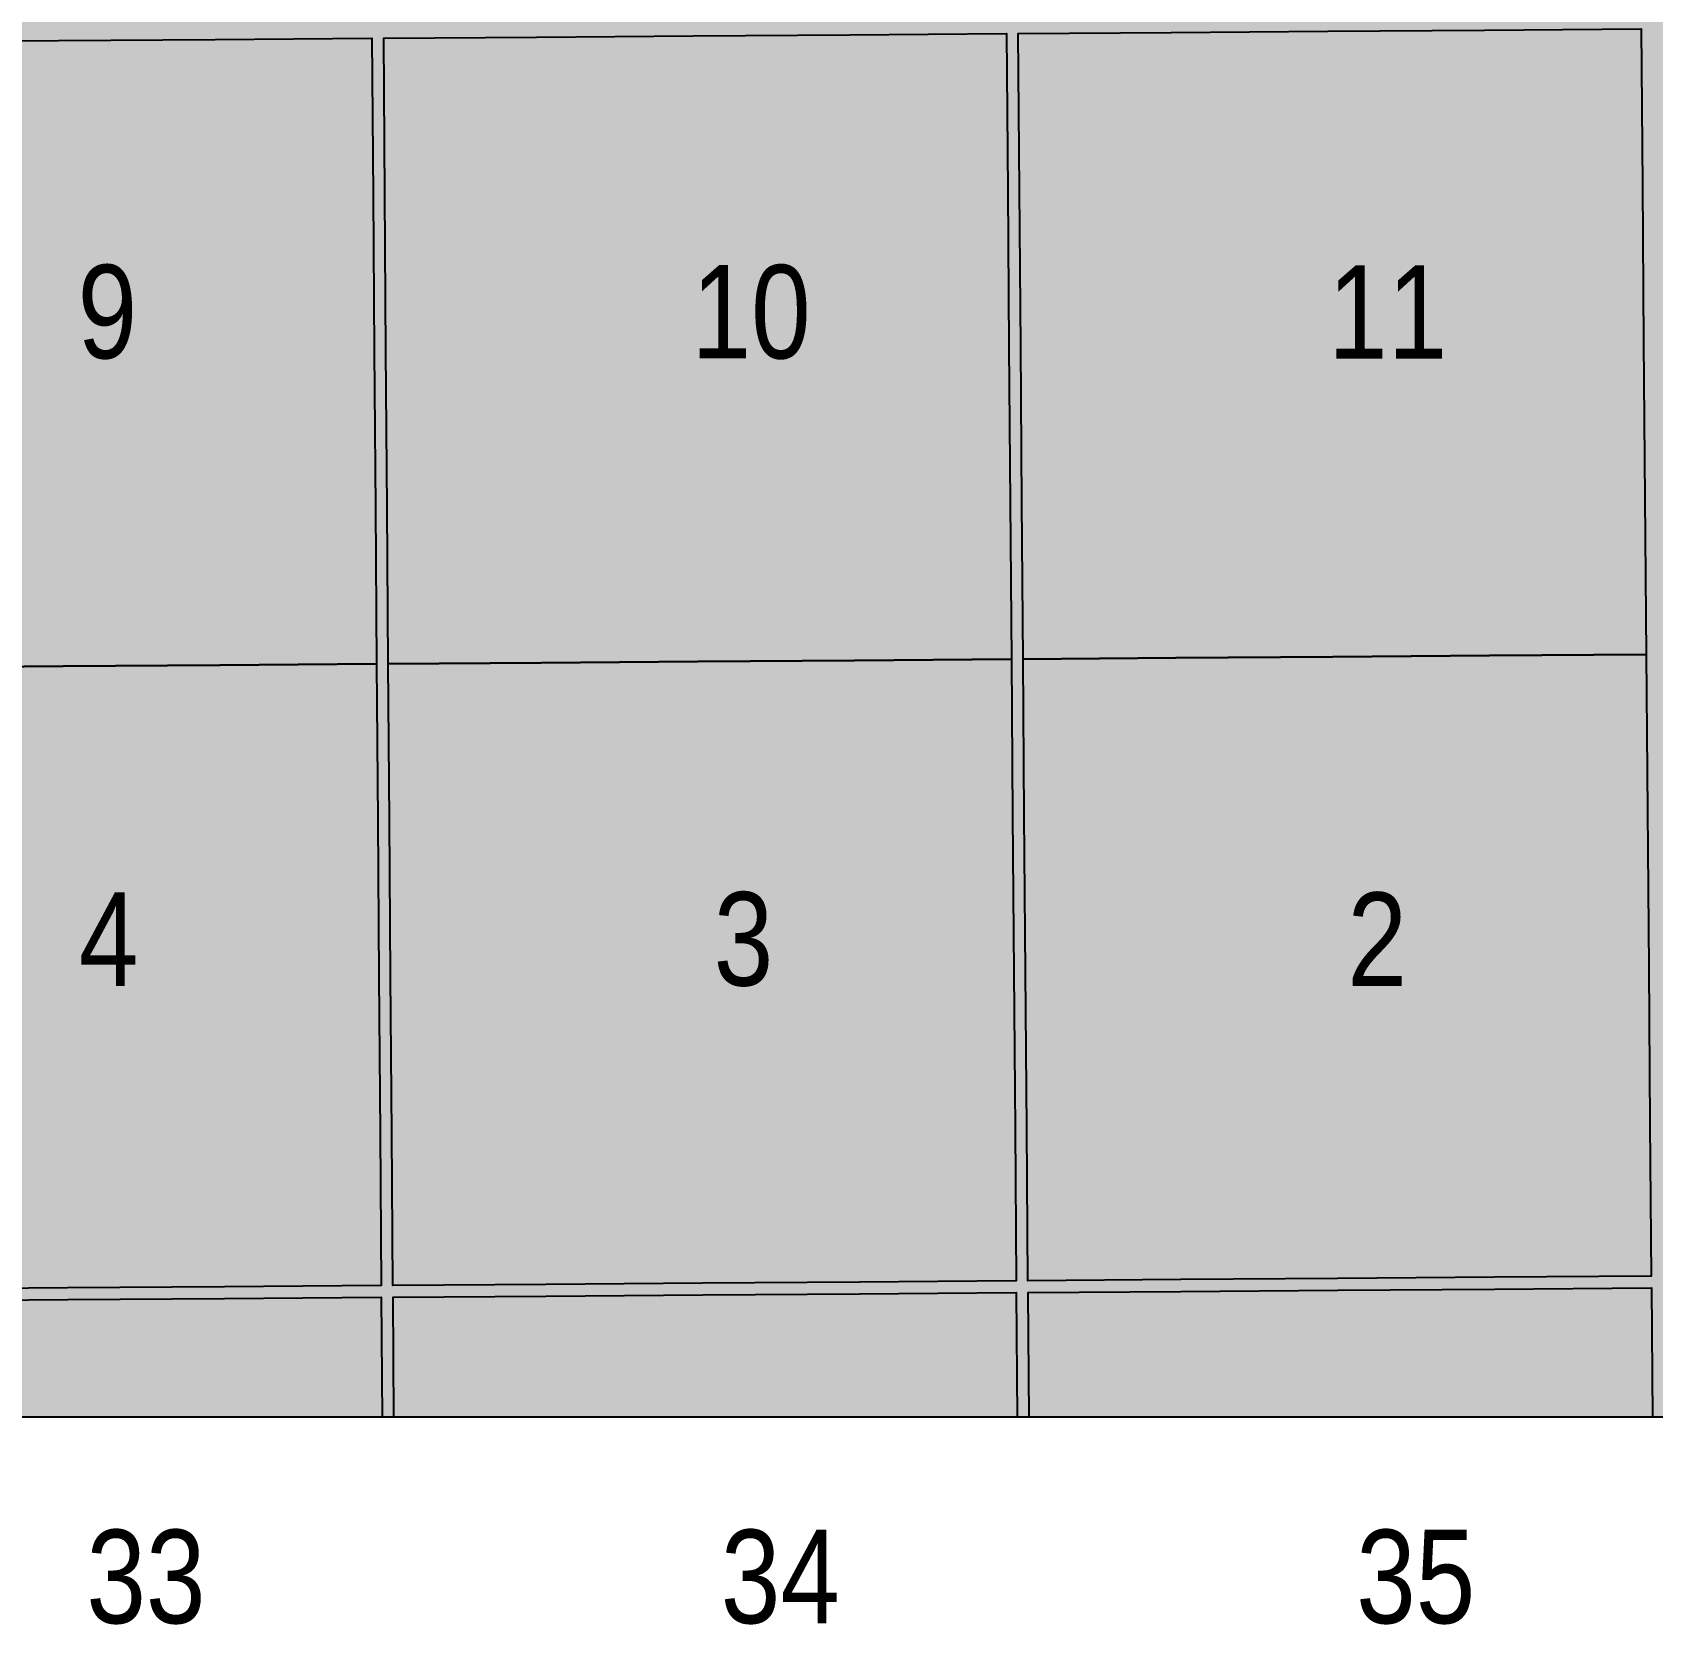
# Model space of a CAD drawing. Extents: x 403018 to 417191, y 6033193 to 6042673.
# Drawn here: x 415848.3 to 415987.1, y 6035948 to 6036084.3 of the extents above; entities that cross this region are included whole.
import ezdxf

# ---------------------------------------------------------------- set-up
doc = ezdxf.new("R2010")
doc.units = 0
doc.header["$LTSCALE"] = 5
doc.linetypes.add('DASHED2', pattern=[9.525, 6.35, -3.175])
doc.layers.add('Quarters', color=8, linetype='Continuous')
doc.layers.add('RoadSeg', color=57, linetype='DASHED2')
doc.layers.add('ROUTE-MAP-BACKGROUND-H', color=7, linetype='Continuous', true_color=0xf0ebff)
doc.styles.add('120', font='ARIALN.TTF', dxfattribs={"height": 13})

msp = doc.modelspace()

# ---------------------------------------------------------------- hatches: boundary and pattern name
at = {"layer": 'ROUTE-MAP-BACKGROUND-H'}
h = msp.add_hatch(color=256, dxfattribs=at)
h.dxf.hatch_style = 1
h.paths.add_polyline_path([(412923.423, 6037807.465), (416092.9, 6037807.465), (416092.9, 6035965.758), (412923.423, 6035965.758)])

# ---------------------------------------------------------------- linework, layer by layer
at = {"layer": 'Quarters'}
for points in [[(415986.394, 6036044.43), (415986.503, 6036031.041), (415973.082, 6036030.942), (415959.661, 6036030.842), (415946.241, 6036030.743), (415933.155, 6036030.646), (415933.051, 6036044.035), (415932.947, 6036057.425), (415932.842, 6036070.814), (415932.738, 6036084.203), (415945.819, 6036084.3), (415959.235, 6036084.4), (415972.651, 6036084.499), (415986.067, 6036084.599), (415986.176, 6036071.209), (415986.285, 6036057.82), (415986.394, 6036044.43)], [(415837.538, 6036029.937), (415824.453, 6036029.84), (415824.358, 6036043.23), (415824.263, 6036056.619), (415824.169, 6036070.009), (415824.074, 6036083.399), (415837.155, 6036083.495), (415850.57, 6036083.595), (415863.986, 6036083.694), (415877.401, 6036083.793), (415877.501, 6036070.404), (415877.6, 6036057.014), (415877.7, 6036043.625), (415877.799, 6036030.235), (415864.379, 6036030.136), (415850.958, 6036030.037), (415837.538, 6036029.937)], [(415932.047, 6036044.028), (415932.151, 6036030.638), (415918.73, 6036030.539), (415905.31, 6036030.439), (415891.889, 6036030.34), (415878.803, 6036030.243), (415878.704, 6036043.632), (415878.604, 6036057.022), (415878.505, 6036070.411), (415878.406, 6036083.801), (415891.487, 6036083.898), (415904.902, 6036083.997), (415918.318, 6036084.097), (415931.734, 6036084.196), (415931.838, 6036070.807), (415931.942, 6036057.417), (415932.047, 6036044.028)], [(415932.464, 6035990.472), (415932.566, 6035977.418), (415919.14, 6035977.318), (415905.715, 6035977.219), (415892.29, 6035977.119), (415879.199, 6035977.022), (415879.102, 6035990.076), (415879.002, 6036003.465), (415878.903, 6036016.854), (415878.803, 6036030.243), (415891.889, 6036030.34), (415905.31, 6036030.439), (415918.73, 6036030.539), (415932.151, 6036030.638), (415932.255, 6036017.249), (415932.359, 6036003.86), (415932.464, 6035990.472)], [(415986.83, 6035990.874), (415986.936, 6035977.82), (415973.511, 6035977.721), (415960.086, 6035977.622), (415946.66, 6035977.522), (415933.57, 6035977.425), (415933.468, 6035990.479), (415933.364, 6036003.868), (415933.259, 6036017.257), (415933.155, 6036030.646), (415946.241, 6036030.743), (415959.661, 6036030.842), (415973.082, 6036030.942), (415986.503, 6036031.041), (415986.612, 6036017.652), (415986.721, 6036004.263), (415986.83, 6035990.874)], [(415837.92, 6035976.717), (415824.83, 6035976.62), (415824.738, 6035989.673), (415824.643, 6036003.063), (415824.548, 6036016.451), (415824.453, 6036029.84), (415837.538, 6036029.937), (415850.958, 6036030.037), (415864.379, 6036030.136), (415877.799, 6036030.235), (415877.899, 6036016.847), (415877.998, 6036003.458), (415878.098, 6035990.069), (415878.195, 6035977.015), (415864.77, 6035976.915), (415851.345, 6035976.816), (415837.92, 6035976.717)]]:
    msp.add_lwpolyline(points, close=True, dxfattribs=at)
for points in [[(415879.283, 6035965.758), (415879.207, 6035976.018), (415892.297, 6035976.115), (415905.723, 6035976.215), (415919.148, 6035976.314), (415932.573, 6035976.413), (415932.657, 6035965.758)], [(415933.661, 6035965.758), (415933.578, 6035976.421), (415946.668, 6035976.518), (415960.094, 6035976.617), (415973.519, 6035976.717), (415986.945, 6035976.816), (415987.035, 6035965.758)], [(415824.907, 6035965.758), (415824.837, 6035975.615), (415837.927, 6035975.712), (415851.352, 6035975.812), (415864.777, 6035975.911), (415878.202, 6035976.011), (415878.279, 6035965.758)]]:
    msp.add_lwpolyline(points, dxfattribs=at)
at = {"layer": 'ROUTE-MAP-BACKGROUND-H'}
msp.add_lwpolyline([(412923.423, 6037807.465), (416092.9, 6037807.465), (416092.9, 6035965.758), (412923.423, 6035965.758)], close=True, dxfattribs=at)

# ---------------------------------------------------------------- texts
at = {"layer": 'RoadSeg', "style": '120'}
for s, height, p in [('9', 8.004, (415852.204, 6036056.396)), ('10', 8.0041, (415904.769, 6036056.387)), ('11', 8.0041, (415959.273, 6036056.368)), ('4', 8.004, (415852.299, 6036002.675)), ('3', 8.004, (415906.664, 6036002.695)), ('2', 8.004, (415960.928, 6036002.66)), ('33', 8.0041, (415852.955, 6035948.106)), ('34', 8.0041, (415907.273, 6035948.106)), ('35', 8.0041, (415961.675, 6035948.106))]:
    msp.add_text(s, height=height, dxfattribs=at).set_placement(p)

doc.saveas('drawing.dxf')
